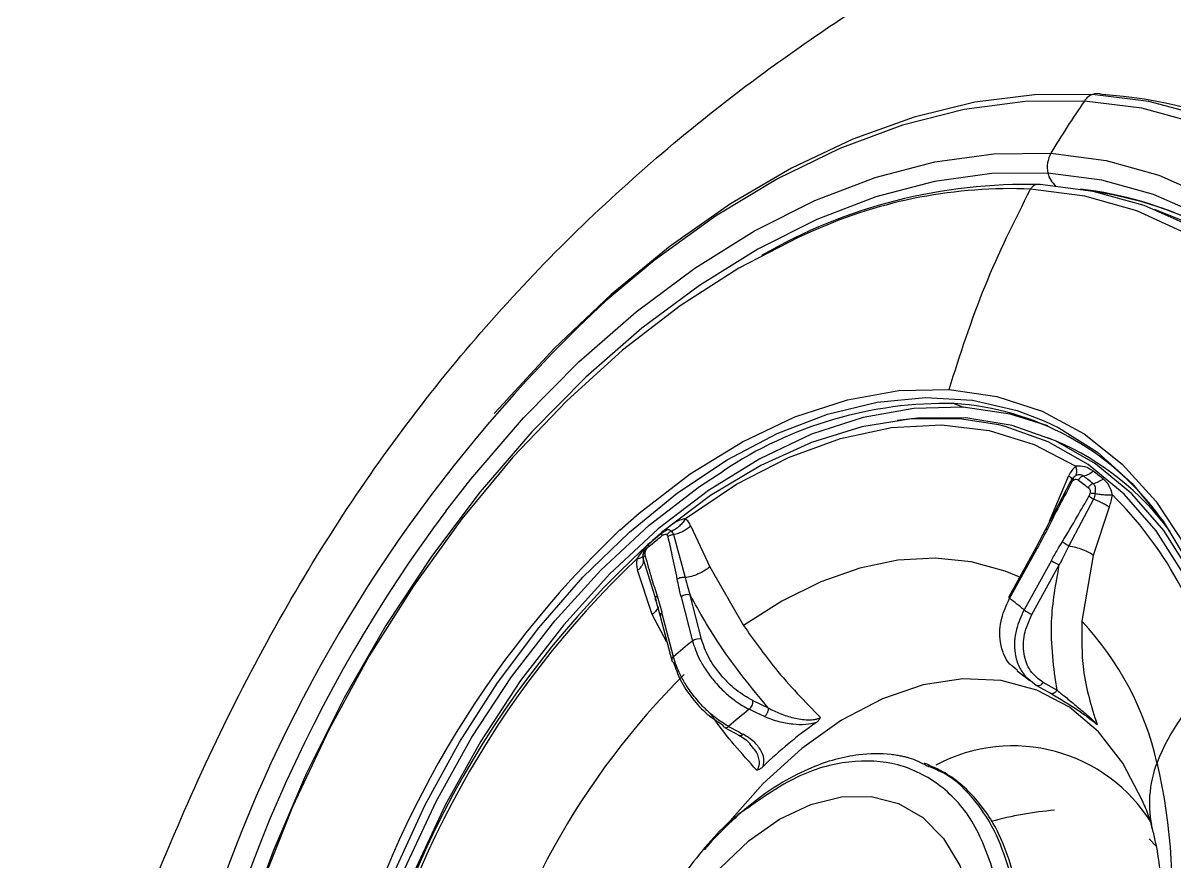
# Model space of a CAD drawing. Extents: x 939 to 1039, y 781 to 934.
# Drawn here: x 1021.774 to 1023.845, y 860.337 to 861.847 of the extents above; entities that cross this region are included whole.
import ezdxf

# ---------------------------------------------------------------- set-up
doc = ezdxf.new("R2010")
doc.units = 0
doc.header["$MEASUREMENT"] = 0
doc.layers.add('1', color=4, linetype='Continuous')

# ---------------------------------------------------------------- blocks, each defined once
blk = doc.blocks.new('Envoy')
at = {"layer": '1', "color": 3, "linetype": 'Continuous', "lineweight": 25}
for p, q in [((85.1892, 62.323), (85.1546, 62.3367)), ((84.7941, 61.9878), (84.8102, 61.981)), ((84.9777, 61.92), (84.9629, 61.9262)), ((85.0034, 61.8473), (84.9592, 61.7624)), ((84.9658, 61.7759), (85.0003, 61.8582)), ((85.0447, 61.8157), (85.0005, 61.7314)), ((85.0731, 61.8015), (85.0442, 61.7146)), ((84.3208, 61.7671), (84.355, 61.694)), ((84.9592, 61.7624), (84.9412, 61.728)), ((84.269, 61.7546), (84.2457, 61.7352)), ((84.2895, 61.7518), (84.3106, 61.6746)), ((84.9411, 61.728), (84.892, 61.639)), ((84.8938, 61.6369), (84.943, 61.7258)), ((84.9412, 61.728), (84.9411, 61.728)), ((84.2591, 61.6319), (84.2356, 61.7072)), ((84.2359, 61.7026), (84.2356, 61.7072)), ((84.9691, 61.7055), (84.9199, 61.6165)), ((84.9341, 61.6084), (84.9833, 61.6973)), ((85.0442, 61.7146), (85.0239, 61.5961)), ((84.2515, 61.6083), (84.2249, 61.6877)), ((84.355, 61.694), (84.4155, 61.5884)), ((84.2572, 61.6352), (84.266, 61.6054)), ((84.3034, 61.64), (84.3238, 61.5604)), ((84.34, 61.5635), (84.3196, 61.6431)), ((84.278, 61.5585), (84.2515, 61.6083)), ((84.266, 61.6051), (84.2864, 61.5254)), ((84.2894, 61.5319), (84.269, 61.6116)), ((84.9084, 61.5073), (84.8991, 61.515)), ((84.9076, 61.5067), (84.9301, 61.4892)), ((84.9218, 61.4975), (84.9417, 61.481)), ((84.9425, 61.4804), (84.9685, 61.4658)), ((84.954, 61.4862), (84.9792, 61.4719)), ((84.4323, 61.4533), (84.4598, 61.4403)), ((84.3812, 61.405), (84.4081, 61.3906)), ((84.4343, 61.3665), (84.427, 61.3754)), ((84.7498, 61.3372), (84.741, 61.3408)), ((85.1572, 61.1915), (85.1448, 61.2045))]:
    blk.add_line(p, q, dxfattribs=at)
at = {"layer": '1', "color": 3, "linetype": 'Continuous', "lineweight": 25, "flags": 128}
for points in [[(85.0432, 62.5438), (84.9386, 62.5432), (84.8314, 62.5296), (84.7223, 62.5028), (84.6121, 62.4633), (84.5018, 62.4111), (84.392, 62.3469), (84.2838, 62.271), (84.1779, 62.184), (84.075, 62.0867), (83.9761, 61.9796), (83.9675, 61.9697)], [(85.2298, 62.4921), (85.1314, 62.5188), (85.0285, 62.5318)], [(85.2411, 62.5055), (85.1443, 62.5312), (85.0432, 62.5438)], [(85.0285, 62.5318), (84.9219, 62.5311), (84.8125, 62.5166), (84.7013, 62.4884), (84.589, 62.4468), (84.4766, 62.3921), (84.365, 62.3247), (84.2551, 62.2453), (84.168, 62.1725)], [(83.8806, 61.7943), (83.9254, 61.8518), (84.0202, 61.962), (84.1195, 62.0626), (84.2224, 62.1526), (84.328, 62.2315), (84.4355, 62.2984), (84.5439, 62.3528), (84.6523, 62.3943), (84.7598, 62.4224), (84.8654, 62.437), (84.9682, 62.4379)], [(84.9682, 62.4379), (85.0675, 62.4252), (85.1623, 62.3988), (85.2518, 62.3592)], [(84.9628, 62.4023), (84.8621, 62.4014), (84.7588, 62.3871), (84.6536, 62.3596), (84.5475, 62.319), (84.4414, 62.2657), (84.3362, 62.2002), (84.2328, 62.1231), (84.1321, 62.0349), (84.0349, 61.9365), (83.9421, 61.8286), (83.8545, 61.7123), (83.7728, 61.5884), (83.6976, 61.4581), (83.6298, 61.3225), (83.5697, 61.1826), (83.518, 61.0398)], [(85.5977, 61.9015), (85.5765, 61.9503), (85.5249, 62.0474), (85.4649, 62.1341), (85.3971, 62.2097), (85.322, 62.2736), (85.2403, 62.3252), (85.1527, 62.364), (85.0599, 62.3898), (84.9628, 62.4023)], [(85.2219, 62.3055), (85.1357, 62.3438), (85.0443, 62.3691), (84.9487, 62.3815)], [(85.6483, 61.3469), (85.6464, 61.422), (85.6351, 61.5543), (85.6138, 61.6801), (85.5826, 61.7984), (85.5418, 61.9079), (85.4918, 62.0078), (85.4331, 62.0972), (85.3662, 62.1752), (85.2917, 62.241), (85.2102, 62.2942), (85.1225, 62.3343), (85.0295, 62.3608), (84.9318, 62.3736)], [(84.542, 62.299), (84.5139, 62.2866), (84.4073, 62.2314), (84.3017, 62.1635), (84.1982, 62.0837), (84.0977, 61.9926), (84.001, 61.8911), (83.9091, 61.78), (83.8228, 61.6605), (83.7428, 61.5336), (83.67, 61.4004), (83.6049, 61.2621), (83.5481, 61.12), (83.5002, 60.9754), (83.4616, 60.8296), (83.4326, 60.6839), (83.4135, 60.5396), (83.4045, 60.398), (83.4057, 60.2604), (83.417, 60.1282), (83.4383, 60.0023), (83.4695, 59.8841), (83.5103, 59.7745), (83.524, 59.7442)], [(84.1935, 61.7601), (84.2279, 61.7904), (84.3197, 61.861), (84.4135, 61.9189), (84.5081, 61.9636), (84.6024, 61.9944), (84.6951, 62.011), (84.7851, 62.0131)], [(84.7851, 62.0131), (84.8713, 62.0006), (84.9526, 61.9739), (85.0279, 61.9332), (85.0963, 61.8789), (85.157, 61.8119), (85.2092, 61.7329), (85.2522, 61.6429), (85.2855, 61.5431), (85.2896, 61.5274)], [(83.7063, 60.9045), (83.7435, 61.0274), (83.7893, 61.1483), (83.8433, 61.2657), (83.9048, 61.3785), (83.9731, 61.4851), (84.0474, 61.5844), (84.1268, 61.6752), (84.2103, 61.7564), (84.2971, 61.8271), (84.3861, 61.8864), (84.4762, 61.9337), (84.5665, 61.9684), (84.6557, 61.9901), (84.7429, 61.9985), (84.8271, 61.9936), (84.9073, 61.9754), (84.9576, 61.9561)], [(84.8102, 61.981), (84.7217, 61.979), (84.6305, 61.9627), (84.5378, 61.9324), (84.4448, 61.8885), (84.3526, 61.8315), (84.2623, 61.7621), (84.1752, 61.6812), (84.0923, 61.5898), (84.0146, 61.4892), (83.9432, 61.3804), (83.8789, 61.265), (83.8226, 61.1443), (83.7749, 61.0199), (83.7364, 60.8933)], [(84.9628, 61.9475), (84.8949, 61.9688), (84.8102, 61.981)], [(84.8748, 61.9492), (84.8036, 61.9601), (84.7174, 61.9599), (84.6285, 61.9457), (84.5379, 61.9177), (84.4469, 61.8764), (84.3565, 61.8222), (84.268, 61.7558)], [(84.3111, 61.7807), (84.4031, 61.8424), (84.4965, 61.8906), (84.5898, 61.9248), (84.6818, 61.9444), (84.7713, 61.9491), (84.8571, 61.939), (84.9379, 61.9141), (85.0128, 61.8748)], [(85.2667, 61.5776), (85.261, 61.593), (85.2206, 61.6812), (85.1712, 61.759), (85.1135, 61.8253), (85.0482, 61.8793), (84.9762, 61.9204), (84.8983, 61.9479), (84.8155, 61.9617), (84.7288, 61.9614), (84.6918, 61.9572)], [(84.7311, 59.949), (84.8167, 60.0268), (84.8984, 60.1149), (84.9751, 60.2124), (85.0457, 60.3178), (85.1095, 60.43), (85.1657, 60.5475), (85.2134, 60.6689), (85.2522, 60.7925), (85.2815, 60.9169), (85.301, 61.0405), (85.3104, 61.1618), (85.3096, 61.2791), (85.2986, 61.3911), (85.2776, 61.4963), (85.2468, 61.5934), (85.2066, 61.6811), (85.1575, 61.7585), (85.1001, 61.8244), (85.0352, 61.8782), (84.9635, 61.919), (84.886, 61.9464), (84.8748, 61.9492)], [(84.9576, 61.9561), (84.9825, 61.944), (85.0519, 61.9), (85.1146, 61.8437), (85.1699, 61.7759), (85.2172, 61.6974), (85.2558, 61.609), (85.2855, 61.5118), (85.3057, 61.407), (85.3163, 61.2958), (85.3171, 61.1794), (85.3082, 61.0593), (85.2896, 60.9368), (85.2615, 60.8134)], [(83.7203, 60.9), (83.7588, 61.0266), (83.8065, 61.151), (83.8628, 61.2717), (83.9271, 61.3872), (83.9986, 61.4959), (84.0762, 61.5966), (84.1591, 61.688), (84.2462, 61.7688), (84.3365, 61.8382), (84.3789, 61.8661)], [(84.9121, 61.6754), (84.886, 61.6862), (84.8249, 61.7031), (84.7604, 61.7096), (84.6933, 61.7057), (84.6245, 61.6913), (84.5547, 61.6668), (84.4847, 61.6324), (84.4155, 61.5884)], [(85.1372, 61.2627), (85.133, 61.2731), (85.0977, 61.3407), (85.0536, 61.3971), (85.0018, 61.4413), (84.9431, 61.4723), (84.8788, 61.4895), (84.8101, 61.4927), (84.7385, 61.4816), (84.6653, 61.4566), (84.592, 61.4181), (84.5202, 61.367), (84.4511, 61.3042), (84.3863, 61.2309), (84.3802, 61.2232)], [(84.4534, 61.4246), (84.438, 61.4319), (84.4259, 61.4376)], [(84.2095, 60.5913), (84.1983, 60.6571), (84.1968, 60.7285), (84.205, 60.8035), (84.2227, 60.8798), (84.2493, 60.9549), (84.2841, 61.0268), (84.326, 61.0931), (84.3736, 61.1519), (84.4257, 61.2014), (84.4805, 61.24), (84.5364, 61.2666), (84.5918, 61.2804), (84.6448, 61.281), (84.694, 61.2683), (84.7379, 61.2428), (84.775, 61.2052), (84.8043, 61.1566), (84.8248, 61.0986)]]:
    blk.add_lwpolyline(points, dxfattribs=at)
at = {"layer": '1', "color": 3, "linetype": 'Continuous', "lineweight": 25}
for centre, radius, start, end in [((85.0512, 62.5222), 0.0231, 67.0594, 110.407), ((86.375, 61.602), 1.6364, 145.3741, 149.2805), ((85.0546, 62.5147), 0.0313, 111.4391, 146.6922), ((85.0168, 61.7968), 0.7479, 39.8956, 86.6727), ((85.0117, 62.4131), 0.05, 150.2098, 192.4454), ((84.9986, 62.4086), 0.0363, 189.935, 234.0663), ((84.9231, 61.4344), 0.9474, 88.4555, 120.1182), ((84.8972, 61.4986), 0.8757, 87.733, 113.9318), ((84.9441, 61.712), 0.6659, 44.5914, 83.3545), ((84.9527, 61.716), 0.6592, 67.2729, 81.5912), ((84.9405, 61.6998), 0.671, 43.9486, 68.2488), ((85.9804, 60.227), 2.6589, 132.9727, 178.9288), ((84.7793, 61.2687), 0.7192, 88.8227, 123.831), ((84.7616, 61.4907), 0.4981, 36.805, 86.2543), ((84.7818, 61.463), 0.4972, 36.2766, 66.8044), ((84.6024, 61.3406), 0.6782, 12.7067, 45.3619), ((85.9684, 60.2344), 2.6062, 143.2363, 169.7066), ((85.422, 60.4663), 1.7842, 133.5152, 165.7081), ((85.4022, 60.4701), 1.7144, 131.4204, 169.4588), ((84.2721, 61.7519), 0.00565, 136.5657, 163.6926), ((84.9443, 61.7288), 0.00327, 195.0265, 246.9608), ((85.4053, 60.4696), 1.712, 133.6431, 168.4766), ((85.0127, 61.7653), 0.074, 233.8763, 246.583), ((84.3144, 61.6264), 0.0175, 72.7982, 128.7589), ((84.8951, 61.6399), 0.00331, 195.3529, 246.6345), ((84.6771, 61.3324), 0.3737, 49.478, 54.5514), ((84.9636, 61.6763), 0.074, 233.8743, 246.5769), ((84.2727, 61.6059), 0.00674, 123.3447, 187.3155), ((84.6197, 61.2183), 0.5532, 12.92, 43.0658), ((84.8919, 60.8389), 0.9183, 128.2137, 131.0004), ((84.3348, 61.5468), 0.0175, 72.7908, 128.7694), ((84.2919, 61.527), 0.0055, 116.5303, 247.3682), ((85.2783, 60.5239), 1.3757, 134.7953, 167.3244), ((85.5099, 61.2037), 0.3772, 130.6837, 158.49), ((84.9455, 61.4893), 0.00914, 245.538, 339.6523), ((84.414, 61.4516), 0.0183, 310.4158, 5.4444), ((84.9154, 60.8082), 0.7973, 127.8701, 131.3435), ((84.384, 61.4099), 0.00545, 189.5676, 322.8946), ((84.3833, 61.4132), 0.0083, 307.7718, 310.3814), ((84.9977, 60.7712), 0.7853, 125.0618, 134.1532), ((84.4097, 61.3989), 0.00802, 307.6573, 310.464), ((84.8997, 61.0784), 0.2934, 31.5445, 118.114), ((83.24, 61.3792), 2.4086, 324.1088, 359.2309), ((85.3518, 61.2681), 0.2065, 159.0162, 193.2815), ((84.1995, 61.1127), 0.9865, 352.9999, 13.4416), ((85.0279, 60.6303), 0.628, 94.8779, 105.4319)]:
    blk.add_arc(centre, radius, start, end, dxfattribs=at)
for points, knots in [([(81.6531, 58.5998), (81.6527, 58.7142), (81.6519, 58.9422), (81.6856, 59.2821), (81.747, 59.6172), (81.8364, 59.9481), (81.948, 60.2775), (82.0746, 60.6083), (82.2102, 60.9436), (82.353, 61.284), (82.4924, 61.6008), (82.6287, 61.8919), (82.7619, 62.1553), (82.9078, 62.4138), (83.0683, 62.66), (83.245, 62.8871), (83.4351, 63.0896), (83.6334, 63.2659), (83.8568, 63.436), (84.1029, 63.5967), (84.3666, 63.7468), (84.6657, 63.8981), (84.9979, 64.0441), (85.3625, 64.1771), (85.7201, 64.284), (85.9557, 64.3349), (86.0734, 64.3603)], [0, 0, 0, 0, 0.040896, 0.08153, 0.121712, 0.16188, 0.202537, 0.243615, 0.284974, 0.327206, 0.369771, 0.402394, 0.435849, 0.469512, 0.503093, 0.536655, 0.570124, 0.602983, 0.635303, 0.678131, 0.720347, 0.761443, 0.822406, 0.882535, 0.941357, 1, 1, 1, 1]), ([(82.9198, 59.3314), (82.9381, 59.4617), (82.9748, 59.7222), (83.052, 60.1148), (83.1462, 60.5031), (83.2486, 60.8405), (83.3528, 61.1233), (83.4522, 61.3536), (83.5628, 61.5715), (83.6848, 61.7758), (83.8178, 61.9653), (83.9618, 62.1407), (84.1162, 62.3023), (84.2804, 62.4508), (84.4833, 62.6103), (84.7264, 62.7705), (85.0097, 62.9226), (85.3, 63.0499), (85.5957, 63.1557), (85.8945, 63.2452), (86.0937, 63.2929), (86.1941, 63.3169)], [0, 0, 0, 0, 0.0650213, 0.130009, 0.1942358, 0.2568886, 0.2972992, 0.3364049, 0.3750132, 0.4127807, 0.4500136, 0.4876646, 0.5260086, 0.5649731, 0.6052855, 0.6677024, 0.7312534, 0.7969373, 0.8637394, 0.9313415, 1, 1, 1, 1]), ([(82.864, 58.2654), (82.8696, 58.1777), (82.8806, 58.0056), (82.9203, 57.7651), (82.978, 57.5451), (83.0556, 57.3471), (83.1519, 57.1735), (83.2653, 57.0272), (83.3939, 56.913), (83.5365, 56.8361), (83.6932, 56.8026), (83.8629, 56.8184), (84.0435, 56.8852), (84.2293, 56.998), (84.4177, 57.1504), (84.6065, 57.3362), (84.7935, 57.5501), (84.9987, 57.814), (85.2184, 58.129), (85.4502, 58.4941), (85.6758, 58.8755), (85.8954, 59.2679), (86.1092, 59.6687), (86.3511, 60.144), (86.6158, 60.6966), (86.8993, 61.3292), (87.173, 61.9707), (87.3489, 62.4025), (87.4371, 62.619)], [0, 0, 0, 0, 0.030342, 0.059552, 0.088112, 0.116336, 0.14429, 0.171678, 0.198419, 0.224107, 0.249017, 0.274209, 0.299822, 0.326988, 0.355075, 0.384546, 0.415623, 0.447237, 0.490749, 0.535602, 0.58086, 0.626764, 0.673032, 0.719254, 0.788843, 0.858833, 0.929198, 1, 1, 1, 1]), ([(81.7374, 57.5764), (81.761, 57.4614), (81.8086, 57.2292), (81.9181, 56.9379), (82.0352, 56.699), (82.1507, 56.5092), (82.2794, 56.3383), (82.4219, 56.1896), (82.5802, 56.0667), (82.7555, 55.9741), (82.9453, 55.9145), (83.1446, 55.8864), (83.3491, 55.8867), (83.5549, 55.9123), (83.7572, 55.961), (83.9538, 56.0315), (84.1438, 56.1241), (84.3263, 56.2395), (84.4997, 56.3766), (84.664, 56.5326), (84.8207, 56.7052), (84.9938, 56.9196), (85.1787, 57.1767), (85.4047, 57.5231), (85.6447, 57.9263), (85.8979, 58.386), (86.1378, 58.8488), (86.368, 59.3156), (86.5903, 59.7864), (86.8463, 60.35), (87.1314, 61.0072), (87.4427, 61.7578), (87.6412, 62.2595), (87.7403, 62.51)], [0, 0, 0, 0, 0.032543, 0.065719, 0.08804, 0.110386, 0.132828, 0.15527, 0.177835, 0.200941, 0.224344, 0.247841, 0.271674, 0.295778, 0.3197, 0.343004, 0.366106, 0.388913, 0.410849, 0.43232, 0.453699, 0.474997, 0.506073, 0.536331, 0.581179, 0.625015, 0.66837, 0.711746, 0.754976, 0.79814, 0.865823, 0.933011, 1, 1, 1, 1]), ([(84.9318, 62.3736), (84.9329, 62.3752), (84.935, 62.3784), (84.9393, 62.3814), (84.9441, 62.3827), (84.9471, 62.3819), (84.9487, 62.3815)], [0, 0, 0, 0, 0.250041, 0.499992, 0.750037, 1, 1, 1, 1]), ([(84.7851, 62.0131), (84.8053, 62.076), (84.8456, 62.202), (84.9031, 62.3164), (84.9318, 62.3736)], [0, 0, 0, 0, 0.500002, 1, 1, 1, 1]), ([(85.0128, 61.8748), (85.0104, 61.8725), (85.0057, 61.8678), (85.0021, 61.8614), (85.0003, 61.8582)], [0, 0, 0, 0, 0.504163, 1, 1, 1, 1]), ([(85.0446, 61.8658), (85.0397, 61.8691), (85.0303, 61.8753), (85.0184, 61.875), (85.0128, 61.8748)], [0, 0, 0, 0, 0.52975, 1, 1, 1, 1]), ([(85.0128, 61.8748), (85.0133, 61.8727), (85.0145, 61.8683), (85.0145, 61.863), (85.0133, 61.8603), (85.0128, 61.8592)], [0, 0, 0, 0, 0.348394, 0.708503, 1, 1, 1, 1]), ([(85.0446, 61.8658), (85.0418, 61.8638), (85.0361, 61.8597), (85.0299, 61.858), (85.0268, 61.8572)], [0, 0, 0, 0, 0.497259, 1, 1, 1, 1]), ([(85.0622, 61.852), (85.0593, 61.8544), (85.0535, 61.859), (85.0476, 61.8635), (85.0446, 61.8658)], [0, 0, 0, 0, 0.4998582, 1, 1, 1, 1]), ([(85.0054, 61.8455), (84.997, 61.8297), (84.982, 61.8017), (84.9676, 61.7732), (84.9613, 61.7607)], [0, 0, 0, 0, 0.560007, 1, 1, 1, 1]), ([(85.0003, 61.8582), (85.0016, 61.857), (85.0042, 61.8544), (85.006, 61.8517), (85.0058, 61.8506), (85.0058, 61.8502)], [0, 0, 0, 0, 0.3909144, 0.7958162, 1, 1, 1, 1]), ([(85.0085, 61.8541), (85.0075, 61.8531), (85.0056, 61.8511), (85.0042, 61.8486), (85.0034, 61.8473)], [0, 0, 0, 0, 0.501931, 1, 1, 1, 1]), ([(85.0039, 61.8476), (85.0037, 61.8476), (85.0033, 61.8476), (85.0035, 61.8471), (85.0041, 61.8464), (85.005, 61.8458), (85.0054, 61.8455)], [0, 0, 0, 0, 0.24671, 0.499952, 0.753361, 1, 1, 1, 1]), ([(85.0039, 61.8476), (85.0047, 61.849), (85.0063, 61.8519), (85.0084, 61.854), (85.0094, 61.8551)], [0, 0, 0, 0, 0.502967, 1, 1, 1, 1]), ([(85.0087, 61.8498), (85.008, 61.8491), (85.0068, 61.8478), (85.0058, 61.8462), (85.0054, 61.8455)], [0, 0, 0, 0, 0.562765, 1, 1, 1, 1]), ([(85.0094, 61.8551), (85.0091, 61.8549), (85.0085, 61.8544), (85.0081, 61.8531), (85.0081, 61.8516), (85.0085, 61.8504), (85.0087, 61.8498)], [0, 0, 0, 0, 0.246894, 0.499871, 0.752971, 1, 1, 1, 1]), ([(85.0158, 61.8591), (85.0145, 61.8585), (85.0117, 61.8572), (85.0095, 61.8551), (85.0084, 61.854)], [0, 0, 0, 0, 0.498892, 1, 1, 1, 1]), ([(85.0087, 61.8498), (85.0095, 61.8504), (85.0111, 61.8516), (85.0145, 61.852), (85.0165, 61.8508), (85.0177, 61.8501)], [0, 0, 0, 0, 0.243381, 0.515947, 1, 1, 1, 1]), ([(85.0268, 61.8572), (85.0258, 61.8578), (85.0237, 61.8592), (85.0194, 61.8599), (85.0142, 61.859), (85.0111, 61.8565), (85.0094, 61.8551)], [0, 0, 0, 0, 0.210849, 0.445726, 0.703425, 1, 1, 1, 1]), ([(85.0268, 61.8572), (85.026, 61.8569), (85.0242, 61.8564), (85.0216, 61.8548), (85.0194, 61.8527), (85.0183, 61.8509), (85.0177, 61.8501)], [0, 0, 0, 0, 0.245651, 0.499995, 0.754286, 1, 1, 1, 1]), ([(85.0177, 61.8501), (85.021, 61.8475), (85.0269, 61.8429), (85.0328, 61.8383), (85.0354, 61.8363)], [0, 0, 0, 0, 0.560012, 1, 1, 1, 1]), ([(85.0445, 61.8434), (85.0412, 61.8459), (85.0353, 61.8506), (85.0294, 61.8552), (85.0268, 61.8572)], [0, 0, 0, 0, 0.56, 1, 1, 1, 1]), ([(85.0445, 61.8434), (85.0437, 61.8431), (85.0419, 61.8426), (85.0393, 61.841), (85.0371, 61.8389), (85.036, 61.8371), (85.0354, 61.8363)], [0, 0, 0, 0, 0.24576, 0.500006, 0.75435, 1, 1, 1, 1]), ([(85.0622, 61.852), (85.0594, 61.85), (85.0538, 61.846), (85.0476, 61.8442), (85.0445, 61.8434)], [0, 0, 0, 0, 0.4971835, 1, 1, 1, 1]), ([(85.0478, 61.8251), (85.0482, 61.8275), (85.0488, 61.832), (85.0483, 61.8373), (85.047, 61.841), (85.0453, 61.8426), (85.0445, 61.8434)], [0, 0, 0, 0, 0.297149, 0.55492, 0.789645, 1, 1, 1, 1]), ([(85.0789, 61.8231), (85.0774, 61.8289), (85.074, 61.8411), (85.0663, 61.8483), (85.0622, 61.852)], [0, 0, 0, 0, 0.470032, 1, 1, 1, 1]), ([(84.9888, 61.7392), (84.9979, 61.7543), (85.0141, 61.7814), (85.0298, 61.8089), (85.0367, 61.821)], [0, 0, 0, 0, 0.559987, 1, 1, 1, 1]), ([(85.0354, 61.8363), (85.0361, 61.8356), (85.0375, 61.8343), (85.0387, 61.8317), (85.0392, 61.8289), (85.0389, 61.8271), (85.0388, 61.8263)], [0, 0, 0, 0, 0.316233, 0.605117, 0.810907, 1, 1, 1, 1]), ([(85.0367, 61.821), (85.0372, 61.8219), (85.0381, 61.8236), (85.0386, 61.8254), (85.0388, 61.8263)], [0, 0, 0, 0, 0.5570832, 1, 1, 1, 1]), ([(85.0447, 61.8157), (85.0439, 61.8162), (85.0424, 61.8171), (85.0402, 61.8185), (85.0382, 61.8198), (85.0372, 61.8206), (85.0367, 61.821)], [0, 0, 0, 0, 0.246651, 0.499998, 0.753364, 1, 1, 1, 1]), ([(85.0478, 61.8251), (85.047, 61.8253), (85.0453, 61.8256), (85.0429, 61.826), (85.0406, 61.8262), (85.0394, 61.8263), (85.0388, 61.8263)], [0, 0, 0, 0, 0.246986, 0.499944, 0.75287, 1, 1, 1, 1]), ([(85.0478, 61.8251), (85.0475, 61.8235), (85.0467, 61.8203), (85.0454, 61.8173), (85.0447, 61.8157)], [0, 0, 0, 0, 0.494343, 1, 1, 1, 1]), ([(85.0789, 61.8231), (85.0769, 61.823), (85.0728, 61.8228), (85.0651, 61.823), (85.0566, 61.8238), (85.0507, 61.8247), (85.0478, 61.8251)], [0, 0, 0, 0, 0.24397, 0.496139, 0.750312, 1, 1, 1, 1]), ([(85.0731, 61.8015), (85.0744, 61.805), (85.077, 61.8121), (85.0783, 61.8194), (85.0789, 61.8231)], [0, 0, 0, 0, 0.495783, 1, 1, 1, 1]), ([(85.0731, 61.8015), (85.0714, 61.8025), (85.0679, 61.8047), (85.061, 61.8084), (85.0531, 61.8121), (85.0475, 61.8145), (85.0447, 61.8157)], [0, 0, 0, 0, 0.243538, 0.495784, 0.750194, 1, 1, 1, 1]), ([(84.3111, 61.7807), (84.306, 61.7794), (84.295, 61.7766), (84.284, 61.7677), (84.2782, 61.7629)], [0, 0, 0, 0, 0.468067, 1, 1, 1, 1]), ([(84.3111, 61.7807), (84.3096, 61.7783), (84.3065, 61.7733), (84.3003, 61.7669), (84.2933, 61.7615), (84.2882, 61.7592), (84.2858, 61.758)], [0, 0, 0, 0, 0.243941, 0.496123, 0.750339, 1, 1, 1, 1]), ([(84.3208, 61.7671), (84.3195, 61.7698), (84.3169, 61.7754), (84.313, 61.7789), (84.3111, 61.7807)], [0, 0, 0, 0, 0.495779, 1, 1, 1, 1]), ([(84.2782, 61.7629), (84.276, 61.7612), (84.2722, 61.758), (84.2683, 61.7549), (84.2666, 61.7535)], [0, 0, 0, 0, 0.559836, 1, 1, 1, 1]), ([(84.2772, 61.7599), (84.2757, 61.7592), (84.2729, 61.7579), (84.2702, 61.7556), (84.269, 61.7545)], [0, 0, 0, 0, 0.519611, 1, 1, 1, 1]), ([(84.2858, 61.758), (84.2844, 61.759), (84.282, 61.7607), (84.278, 61.7604), (84.2744, 61.7586), (84.272, 61.7567), (84.2708, 61.7558)], [0, 0, 0, 0, 0.297212, 0.554929, 0.789655, 1, 1, 1, 1]), ([(84.2782, 61.7629), (84.2776, 61.7611), (84.2768, 61.7589), (84.275, 61.758), (84.2747, 61.7579)], [0, 0, 0, 0, 0.858857, 1, 1, 1, 1]), ([(84.2858, 61.758), (84.285, 61.7577), (84.2835, 61.7571), (84.2814, 61.7557), (84.2795, 61.7539), (84.2785, 61.7525), (84.278, 61.7518)], [0, 0, 0, 0, 0.246973, 0.500066, 0.752918, 1, 1, 1, 1]), ([(84.2858, 61.758), (84.2865, 61.7572), (84.2881, 61.7555), (84.2891, 61.7531), (84.2895, 61.7518)], [0, 0, 0, 0, 0.494322, 1, 1, 1, 1]), ([(84.3208, 61.7671), (84.3188, 61.7654), (84.3146, 61.7619), (84.3068, 61.7574), (84.2983, 61.7538), (84.2924, 61.7525), (84.2895, 61.7518)], [0, 0, 0, 0, 0.24352, 0.495811, 0.750212, 1, 1, 1, 1]), ([(84.9613, 61.7607), (84.958, 61.7541), (84.952, 61.7424), (84.9458, 61.7309), (84.943, 61.7258)], [0, 0, 0, 0, 0.559984, 1, 1, 1, 1]), ([(84.9615, 61.7619), (84.9608, 61.7621), (84.9596, 61.7625), (84.959, 61.7625), (84.9595, 61.7619), (84.9607, 61.7611), (84.9613, 61.7607)], [0, 0, 0, 0, 0.243188, 0.50002, 0.756871, 1, 1, 1, 1]), ([(84.2551, 61.7438), (84.249, 61.7387), (84.2373, 61.7289), (84.2281, 61.715), (84.2237, 61.7084)], [0, 0, 0, 0, 0.531671, 1, 1, 1, 1]), ([(84.2453, 61.7303), (84.2497, 61.7339), (84.2574, 61.7404), (84.2652, 61.7468), (84.2686, 61.7496)], [0, 0, 0, 0, 0.559999, 1, 1, 1, 1]), ([(84.2666, 61.7535), (84.2645, 61.7517), (84.2606, 61.7485), (84.2568, 61.7453), (84.2551, 61.7438)], [0, 0, 0, 0, 0.559882, 1, 1, 1, 1]), ([(84.2708, 61.7558), (84.2703, 61.7556), (84.2693, 61.7552), (84.2685, 61.7538), (84.2682, 61.7519), (84.2685, 61.7504), (84.2686, 61.7496)], [0, 0, 0, 0, 0.24577, 0.500047, 0.754391, 1, 1, 1, 1]), ([(84.2686, 61.7496), (84.2697, 61.7504), (84.2716, 61.7518), (84.2744, 61.7528), (84.2766, 61.7528), (84.2776, 61.7521), (84.278, 61.7518)], [0, 0, 0, 0, 0.316134, 0.605064, 0.810899, 1, 1, 1, 1]), ([(84.2799, 61.7481), (84.2797, 61.7489), (84.2792, 61.7504), (84.2784, 61.7514), (84.278, 61.7518)], [0, 0, 0, 0, 0.557209, 1, 1, 1, 1]), ([(84.2895, 61.7518), (84.2887, 61.7517), (84.2869, 61.7515), (84.2843, 61.7506), (84.2819, 61.7495), (84.2806, 61.7486), (84.2799, 61.7481)], [0, 0, 0, 0, 0.246633, 0.5, 0.753402, 1, 1, 1, 1]), ([(84.2965, 61.6715), (84.2936, 61.686), (84.2884, 61.7118), (84.2825, 61.737), (84.2799, 61.7481)], [0, 0, 0, 0, 0.559998, 1, 1, 1, 1]), ([(84.9691, 61.7055), (84.9727, 61.7118), (84.9791, 61.7232), (84.9858, 61.7343), (84.9888, 61.7392)], [0, 0, 0, 0, 0.559966, 1, 1, 1, 1]), ([(85.0005, 61.7314), (84.9995, 61.7319), (84.9973, 61.7331), (84.9939, 61.7352), (84.9909, 61.7373), (84.9895, 61.7386), (84.9888, 61.7392)], [0, 0, 0, 0, 0.243111, 0.499981, 0.756942, 1, 1, 1, 1]), ([(84.2356, 61.7072), (84.2353, 61.7086), (84.2347, 61.7114), (84.2349, 61.7145), (84.235, 61.7161)], [0, 0, 0, 0, 0.502956, 1, 1, 1, 1]), ([(84.2475, 61.7364), (84.2462, 61.7354), (84.2437, 61.7332), (84.2398, 61.7288), (84.2363, 61.723), (84.2355, 61.7185), (84.235, 61.7161)], [0, 0, 0, 0, 0.210771, 0.4457, 0.703413, 1, 1, 1, 1]), ([(84.235, 61.7161), (84.235, 61.7164), (84.2349, 61.7169), (84.2355, 61.7177), (84.2366, 61.7184), (84.2377, 61.7187), (84.2383, 61.7189)], [0, 0, 0, 0, 0.247005, 0.499961, 0.75298, 1, 1, 1, 1]), ([(84.2383, 61.7189), (84.2382, 61.7179), (84.2381, 61.7161), (84.2384, 61.7146), (84.2386, 61.7139)], [0, 0, 0, 0, 0.562638, 1, 1, 1, 1]), ([(84.2383, 61.7189), (84.2385, 61.72), (84.239, 61.7224), (84.2414, 61.7266), (84.2438, 61.7289), (84.2453, 61.7303)], [0, 0, 0, 0, 0.243446, 0.516008, 1, 1, 1, 1]), ([(84.2475, 61.7364), (84.247, 61.7362), (84.246, 61.7359), (84.2452, 61.7345), (84.2448, 61.7326), (84.2451, 61.7311), (84.2453, 61.7303)], [0, 0, 0, 0, 0.2458703, 0.5000765, 0.7543357, 1, 1, 1, 1]), ([(85.0005, 61.7314), (84.9972, 61.7251), (84.9913, 61.7138), (84.9858, 61.7024), (84.9833, 61.6973)], [0, 0, 0, 0, 0.561459, 1, 1, 1, 1]), ([(85.0442, 61.7146), (85.0419, 61.7162), (85.037, 61.7196), (85.026, 61.7246), (85.0132, 61.7289), (85.0047, 61.7305), (85.0005, 61.7314)], [0, 0, 0, 0, 0.2354, 0.489506, 0.749266, 1, 1, 1, 1]), ([(84.2237, 61.7084), (84.2234, 61.7048), (84.2228, 61.6975), (84.2242, 61.6909), (84.2249, 61.6877)], [0, 0, 0, 0, 0.5042372, 1, 1, 1, 1]), ([(84.2237, 61.7084), (84.2256, 61.7088), (84.2295, 61.7097), (84.2332, 61.7113), (84.2341, 61.7126), (84.2346, 61.7132)], [0, 0, 0, 0, 0.353444, 0.718775, 1, 1, 1, 1]), ([(84.2249, 61.6877), (84.2268, 61.6892), (84.2306, 61.6924), (84.2341, 61.6974), (84.236, 61.701), (84.2359, 61.7025), (84.2359, 61.7026)], [0, 0, 0, 0, 0.323894, 0.659422, 0.997895, 1, 1, 1, 1]), ([(84.2356, 61.7072), (84.2356, 61.7077), (84.2354, 61.7088), (84.2359, 61.7106), (84.2369, 61.7123), (84.238, 61.7134), (84.2386, 61.7139)], [0, 0, 0, 0, 0.246781, 0.49996, 0.753372, 1, 1, 1, 1]), ([(84.2386, 61.7139), (84.2424, 61.7002), (84.2493, 61.6758), (84.2569, 61.6519), (84.2602, 61.6415)], [0, 0, 0, 0, 0.559998, 1, 1, 1, 1]), ([(84.9792, 61.4719), (84.9734, 61.5126), (84.9631, 61.5852), (84.9771, 61.6631), (84.9833, 61.6973)], [0, 0, 0, 0, 0.5597946, 1, 1, 1, 1]), ([(84.3106, 61.6746), (84.3095, 61.6747), (84.3071, 61.675), (84.3032, 61.6745), (84.2994, 61.6733), (84.2975, 61.6721), (84.2965, 61.6715)], [0, 0, 0, 0, 0.243149, 0.499945, 0.756876, 1, 1, 1, 1]), ([(84.355, 61.694), (84.3521, 61.6917), (84.346, 61.6869), (84.3342, 61.6808), (84.3217, 61.6762), (84.3143, 61.6751), (84.3106, 61.6746)], [0, 0, 0, 0, 0.235382, 0.489479, 0.749298, 1, 1, 1, 1]), ([(84.3034, 61.64), (84.302, 61.6458), (84.2995, 61.6562), (84.2974, 61.6668), (84.2965, 61.6715)], [0, 0, 0, 0, 0.55998, 1, 1, 1, 1]), ([(84.3106, 61.6746), (84.3122, 61.6686), (84.315, 61.658), (84.3182, 61.6476), (84.3196, 61.6431)], [0, 0, 0, 0, 0.561459, 1, 1, 1, 1]), ([(84.2591, 61.6319), (84.2585, 61.6325), (84.2573, 61.6338), (84.257, 61.6363), (84.2579, 61.639), (84.2595, 61.6407), (84.2602, 61.6415)], [0, 0, 0, 0, 0.243071, 0.499936, 0.7569, 1, 1, 1, 1]), ([(84.2602, 61.6415), (84.262, 61.636), (84.2651, 61.6262), (84.2678, 61.616), (84.269, 61.6116)], [0, 0, 0, 0, 0.559981, 1, 1, 1, 1]), ([(84.4598, 61.4403), (84.4297, 61.4769), (84.376, 61.5424), (84.3368, 61.6123), (84.3196, 61.6431)], [0, 0, 0, 0, 0.559796, 1, 1, 1, 1]), ([(84.8991, 61.515), (84.8975, 61.5163), (84.891, 61.5213), (84.8832, 61.536), (84.8767, 61.5567), (84.876, 61.5797), (84.8798, 61.6065), (84.8884, 61.6251), (84.8938, 61.6369)], [0, 0, 0, 0, 0.0546048, 0.2180314, 0.4166286, 0.5857361, 0.7394915, 1, 1, 1, 1]), ([(84.2628, 61.6221), (84.2617, 61.6198), (84.2596, 61.6154), (84.2542, 61.6106), (84.2515, 61.6083)], [0, 0, 0, 0, 0.519085, 1, 1, 1, 1]), ([(84.9199, 61.6165), (84.9145, 61.6048), (84.9059, 61.5862), (84.9023, 61.5592), (84.9034, 61.5361), (84.9097, 61.5145), (84.918, 61.5028), (84.9218, 61.4975)], [0, 0, 0, 0, 0.2752777, 0.4376343, 0.6161169, 0.8267495, 1, 1, 1, 1]), ([(84.954, 61.4862), (84.9458, 61.4924), (84.9294, 61.505), (84.9181, 61.5365), (84.9183, 61.5728), (84.9289, 61.5965), (84.9341, 61.6084)], [0, 0, 0, 0, 0.249696, 0.500184, 0.750584, 1, 1, 1, 1]), ([(85.0239, 61.5961), (85.0235, 61.5667), (85.0227, 61.5009), (85.0411, 61.4425), (85.0513, 61.4103)], [0, 0, 0, 0, 0.4475103, 1, 1, 1, 1]), ([(84.4155, 61.5884), (84.434, 61.5622), (84.4752, 61.5037), (84.5259, 61.4517), (84.5539, 61.4229)], [0, 0, 0, 0, 0.447509, 1, 1, 1, 1]), ([(84.3238, 61.5604), (84.3273, 61.5499), (84.3328, 61.5331), (84.3473, 61.5088), (84.3627, 61.4879), (84.3811, 61.4685), (84.4029, 61.4502), (84.4175, 61.4422), (84.4259, 61.4376)], [0, 0, 0, 0, 0.223172, 0.354792, 0.499489, 0.670256, 0.810713, 1, 1, 1, 1]), ([(84.4323, 61.4533), (84.4223, 61.459), (84.4022, 61.4705), (84.3739, 61.499), (84.351, 61.5316), (84.3436, 61.5529), (84.34, 61.5635)], [0, 0, 0, 0, 0.24969, 0.500186, 0.750586, 1, 1, 1, 1]), ([(84.3887, 61.4068), (84.3807, 61.4117), (84.3667, 61.4202), (84.3456, 61.439), (84.3278, 61.4588), (84.3127, 61.4801), (84.2985, 61.5046), (84.2929, 61.5214), (84.2894, 61.5319)], [0, 0, 0, 0, 0.18918, 0.329352, 0.499672, 0.644706, 0.776572, 1, 1, 1, 1]), ([(84.2898, 61.5219), (84.2934, 61.5113), (84.3006, 61.4899), (84.3228, 61.4566), (84.35, 61.4273), (84.3691, 61.4151), (84.3787, 61.409)], [0, 0, 0, 0, 0.249642, 0.500115, 0.750525, 1, 1, 1, 1]), ([(84.9792, 61.4719), (84.9788, 61.4713), (84.9779, 61.47), (84.9763, 61.4684), (84.9746, 61.4671), (84.9728, 61.4662), (84.9711, 61.4656), (84.9695, 61.4656), (84.968, 61.4659), (84.9672, 61.4665), (84.9668, 61.4668)], [0, 0, 0, 0, 0.125068, 0.250038, 0.375007, 0.500048, 0.625003, 0.750008, 0.874995, 1, 1, 1, 1]), ([(84.9792, 61.4719), (84.9849, 61.4674), (84.9962, 61.4583), (85.0153, 61.4426), (85.0318, 61.4287), (85.0429, 61.4187), (85.0484, 61.4135), (85.0503, 61.4113), (85.0513, 61.4103)], [0, 0, 0, 0, 0.25727, 0.51532, 0.767784, 0.887978, 0.944758, 1, 1, 1, 1]), ([(84.9668, 61.4668), (84.9743, 61.4625), (84.9883, 61.4544), (85.0103, 61.4404), (85.03, 61.4271), (85.041, 61.4184), (85.046, 61.4145)], [0, 0, 0, 0, 0.3052855, 0.5763638, 0.8074626, 1, 1, 1, 1]), ([(84.4394, 61.3282), (84.4124, 61.3579), (84.3828, 61.3906), (84.3585, 61.4268), (84.3563, 61.4301)], [0, 0, 0, 0, 0.909149, 1, 1, 1, 1]), ([(84.4598, 61.4403), (84.4599, 61.4397), (84.46, 61.4385), (84.4599, 61.4363), (84.4594, 61.4341), (84.4586, 61.4319), (84.4576, 61.4298), (84.4564, 61.4278), (84.455, 61.426), (84.4539, 61.4251), (84.4534, 61.4246)], [0, 0, 0, 0, 0.1249983, 0.2499899, 0.3749369, 0.4999763, 0.6249673, 0.7499603, 0.874918, 1, 1, 1, 1]), ([(84.4598, 61.4403), (84.4669, 61.4366), (84.481, 61.4292), (84.5053, 61.4219), (84.5268, 61.4183), (84.5417, 61.4189), (84.5494, 61.4206), (84.5524, 61.4222), (84.5539, 61.4229)], [0, 0, 0, 0, 0.257285, 0.515329, 0.767795, 0.887989, 0.944769, 1, 1, 1, 1]), ([(84.3887, 61.4068), (84.3936, 61.4042), (84.4023, 61.3995), (84.4111, 61.3948), (84.4149, 61.3928)], [0, 0, 0, 0, 0.5599788, 1, 1, 1, 1]), ([(84.4534, 61.4246), (84.4616, 61.4213), (84.4772, 61.4151), (84.5027, 61.411), (84.5262, 61.4099), (84.5402, 61.4127), (84.5466, 61.414)], [0, 0, 0, 0, 0.305292, 0.576394, 0.80748, 1, 1, 1, 1]), ([(84.5466, 61.414), (84.5482, 61.4152), (84.5513, 61.4177), (84.553, 61.4212), (84.5539, 61.4229)], [0, 0, 0, 0, 0.507188, 1, 1, 1, 1]), ([(85.046, 61.4145), (85.047, 61.4134), (85.0492, 61.4113), (85.0506, 61.4106), (85.0513, 61.4103)], [0, 0, 0, 0, 0.507053, 1, 1, 1, 1]), ([(84.4074, 61.391), (84.4112, 61.3888), (84.4188, 61.3844), (84.4249, 61.3782), (84.428, 61.3751)], [0, 0, 0, 0, 0.502723, 1, 1, 1, 1]), ([(84.4076, 61.3911), (84.4078, 61.3909), (84.4088, 61.3901), (84.4114, 61.3905), (84.4136, 61.3918), (84.4146, 61.3925)], [0, 0, 0, 0, 0.1604339, 0.5802499, 1, 1, 1, 1]), ([(84.4507, 61.3346), (84.4516, 61.3394), (84.4534, 61.3497), (84.4469, 61.3648), (84.4349, 61.3802), (84.4219, 61.3884), (84.4149, 61.3928)], [0, 0, 0, 0, 0.192518, 0.423603, 0.694681, 1, 1, 1, 1]), ([(84.4394, 61.3282), (84.4404, 61.3295), (84.4426, 61.3322), (84.4445, 61.3384), (84.4439, 61.3498), (84.4399, 61.3599), (84.4349, 61.3659), (84.4343, 61.3665)], [0, 0, 0, 0, 0.107055, 0.217103, 0.450063, 0.939359, 1, 1, 1, 1]), ([(84.7446, 61.3361), (84.7345, 61.3415), (84.7227, 61.3479), (84.7072, 61.3516), (84.6997, 61.3533), (84.6908, 61.3548), (84.6657, 61.3582), (84.6153, 61.3578), (84.5488, 61.3396), (84.4831, 61.3063), (84.4373, 61.2741), (84.4005, 61.2427), (84.3746, 61.217), (84.3559, 61.1985), (84.347, 61.1866), (84.3457, 61.1848)], [0, 0, 0, 0, 0.089244, 0.105349, 0.125134, 0.148595, 0.175736, 0.320935, 0.524718, 0.648805, 0.787566, 0.856365, 0.923246, 0.988213, 1, 1, 1, 1]), ([(84.8687, 61.1347), (84.8571, 61.1687), (84.8341, 61.2359), (84.7719, 61.3043), (84.695, 61.3431), (84.606, 61.348), (84.5112, 61.3217), (84.4497, 61.2786), (84.4192, 61.2572)], [0, 0, 0, 0, 0.170722, 0.337223, 0.503679, 0.67007, 0.836397, 1, 1, 1, 1]), ([(84.4394, 61.3282), (84.4415, 61.3289), (84.4458, 61.3304), (84.4491, 61.3332), (84.4507, 61.3346)], [0, 0, 0, 0, 0.492977, 1, 1, 1, 1]), ([(84.8959, 61.1397), (84.8882, 61.1644), (84.8723, 61.2151), (84.8321, 61.2759), (84.7893, 61.3187), (84.7563, 61.3316), (84.7446, 61.3361)], [0, 0, 0, 0, 0.26693, 0.546751, 0.839456, 1, 1, 1, 1]), ([(84.9026, 61.1369), (84.8941, 61.1636), (84.8766, 61.2185), (84.831, 61.2833), (84.7855, 61.3218), (84.7544, 61.3344), (84.7467, 61.3375)], [0, 0, 0, 0, 0.282137, 0.580754, 0.895843, 1, 1, 1, 1]), ([(85.1363, 61.2643), (85.1369, 61.2632), (85.141, 61.2544), (85.1463, 61.2375), (85.1505, 61.2216), (85.1511, 61.2192)], [0, 0, 0, 0, 0.107682, 0.863547, 1, 1, 1, 1]), ([(84.4192, 61.2572), (84.4187, 61.2568), (84.387, 61.237), (84.3291, 61.1715), (84.2534, 61.0654), (84.2033, 60.9575), (84.1734, 60.8634), (84.1573, 60.7858), (84.1492, 60.7088), (84.1513, 60.6605), (84.1524, 60.6361)], [0, 0, 0, 0, 0.003017, 0.187054, 0.371092, 0.555185, 0.66587, 0.776586, 0.887349, 1, 1, 1, 1]), ([(85.1511, 61.2192), (85.153, 61.2114), (85.1585, 61.1885), (85.1656, 61.1428), (85.1694, 61.0797), (85.1693, 61.0239), (85.1655, 60.9882), (85.1644, 60.9779)], [0, 0, 0, 0, 0.131774, 0.384535, 0.638976, 0.896471, 1, 1, 1, 1])]:
    blk.add_open_spline(points, degree=3, knots=knots, dxfattribs=at)

msp = doc.modelspace()

# ---------------------------------------------------------------- block references
at = {"layer": '1'}
msp.add_blockref('Envoy', (938.6538, 799.1744), dxfattribs=at)

doc.saveas('drawing.dxf')
